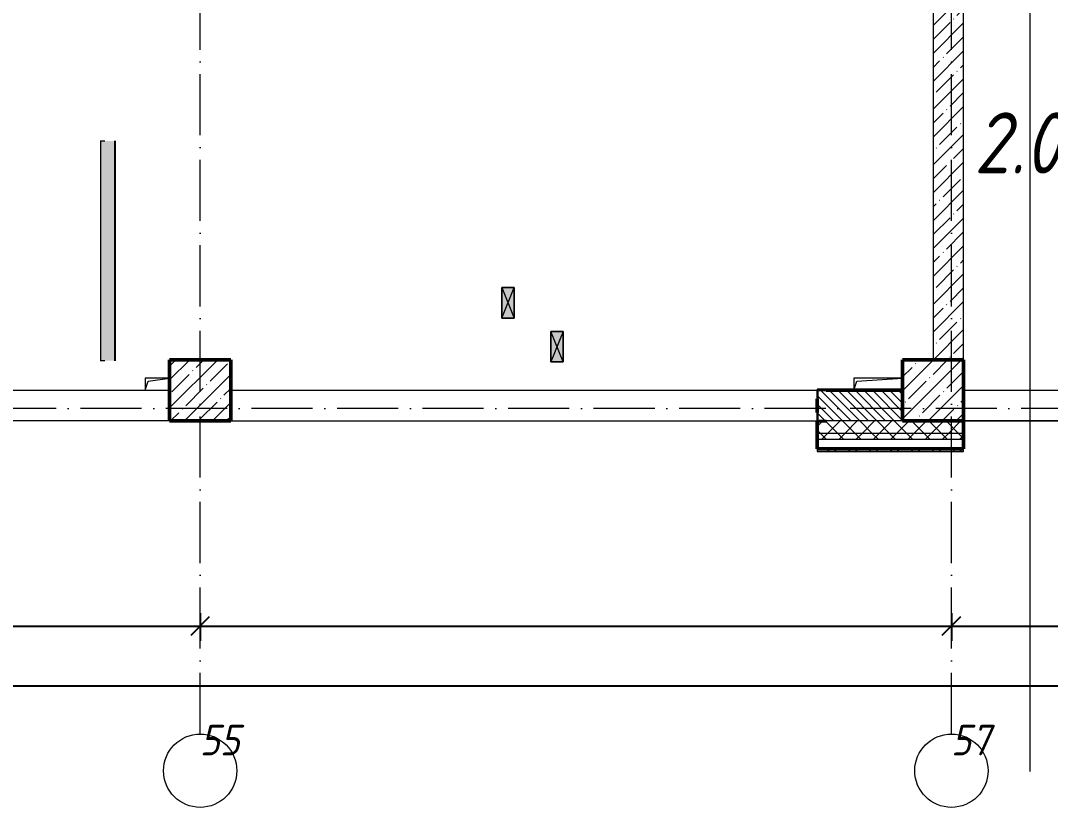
# Model space of a CAD drawing. Header units: millimetres. Extents: x -401725 to 250493, y 305116 to 802890.
# Drawn here: x 58021 to 66451, y 305460 to 311900 of the extents above; entities that cross this region are included whole.
import ezdxf

# ---------------------------------------------------------------- set-up
doc = ezdxf.new("R2010")
doc.units = ezdxf.units.MM
doc.linetypes.add('50_200_ШТРИХ_1Т_ш5_п1_п1_', pattern=[700, 500, -100, 0, -100])
for name, color, linetype, lineweight in [('A-____-____-DIMS', 7, 'Continuous', 9), ('A-DETL-GENF-OTLN', 7, 'Continuous', 9), ('A-GENM-____-MCUT', 7, 'Continuous', 25), ('A-GENM-____-OTLN', 7, 'Continuous', 9), ('A-GENM-____-OTLN-1', 7, 'Continuous', 25), ('A-GLAZ-____-OTLN', 7, 'Continuous', 9), ('A-WALL-____-MCUT-1', 7, 'Continuous', 9), ('A-WALL-____-MCUT-2', 7, 'Continuous', 50), ('A-WALL-____-MCUT-3', 7, 'Continuous', 9), ('A-WALL-____-OTLN', 7, 'Continuous', 9), ('A-WALL-____-PATT-1', 7, 'Continuous', 9), ('A-WALL-FNSH-MCUT-1', 7, 'Continuous', 9), ('S-COLS-____-MCUT', 7, 'Continuous', 50), ('S-COLS-____-OTLN', 7, 'Continuous', 9), ('S-GRID-____-IDEN', 7, 'Continuous', 9), ('S-GRID-____-OTLN-1', 7, '50_200_ШТРИХ_1Т_ш5_п1_п1_', 9), ('Марки помещений', 7, 'Continuous', 9)]:
    doc.layers.add(name, color=color, linetype=linetype, lineweight=lineweight)
doc.layers.add('A-GLAZ-____-OTLN-1', color=7, linetype='Continuous', lineweight=9, true_color=0xc0c0c0)
doc.layers.add('G-____-____-SYMB-1', color=9, linetype='Continuous', lineweight=9, true_color=0x808080)
doc.styles.add('ISOCPEUR_I', font='isocpeui.ttf', dxfattribs={"width": 0.9, "height": 2.5})
doc.styles.add('ISOCPEUR_I_3', font='isocpeui.ttf', dxfattribs={"width": 0.85, "height": 2.2})
doc.dimstyles.new('ISO-2_5_0_9К_БОЛЬШОЙ_ОСИ', dxfattribs={"dimscale": 304.8, "dimtxt": 248.995294, "dimasz": 0.492126, "dimexe": 0.393701, "dimexo": 0, "dimgap": 0, "dimtad": 1, "dimdec": 0, "dimzin": 0, "dimdsep": 46, "dimtxsty": 'ISOCPEUR_I', "dimblk1": 'OBLIQUE', "dimblk2": 'OBLIQUE', "dimsah": 1, "dimcen": 0.09, "dimdle": 0.393701, "dimazin": 0, "dimtfac": 1, "dimtdec": 4, "dimtix": 1, "dimtmove": 0, "dimatfit": 3, "dimfxl": 1, "dimtvp": 1, "dimtolj": 1, "dimtzin": 0, "dimarcsym": 2})
pattern_1 = [(45, (-15659.08, 310542.9), (-70.71068, 70.71068), []), (135, (-15659.08, 310542.9), (-70.71068, -70.71068), [])]

# ---------------------------------------------------------------- blocks, each defined once
blk = doc.blocks.new('BSC_Колонна _Прямоугольная - 500х500-V57-АР1_План отверстий 2 этажа в осях 1-64_А-ГГ')
at = {"layer": 'S-COLS-____-OTLN'}
h = blk.add_hatch(dxfattribs=at)
h.set_pattern_fill('FP_86', color=256, style=0, pattern_type=2)
h.set_pattern_definition([(45, (-75150, 1668.96), (-114.04925, 114.04925), []), (45, (-75035.95, 1668.96), (-114.04925, 114.04925), [201.613, -40.323, 3.353, -36.97])])
h.paths.add_polyline_path([(-250, -250), (250, -250), (250, 250), (-250, 250)], flags=0)
at = {"layer": 'S-COLS-____-MCUT'}
for p, q in [((250, 250), (-250, 250)), ((-250, 250), (-250, -250)), ((250, -250), (250, 250)), ((-250, -250), (250, -250))]:
    blk.add_line(p, q, dxfattribs=at)
blk = doc.blocks.new('BSC_Колонна _Прямоугольная - 500х500-V93-АР1_План отверстий 2 этажа в осях 1-64_А-ГГ')
at = {"layer": 'S-COLS-____-OTLN'}
h = blk.add_hatch(dxfattribs=at)
h.set_pattern_fill('FP_122', color=256, style=0, pattern_type=2)
h.set_pattern_definition([(45, (-81150, 1668.96), (-114.04925, 114.04925), []), (45, (-81035.95, 1668.96), (-114.04925, 114.04925), [201.613, -40.323, 3.353, -36.97])])
h.paths.add_polyline_path([(-250, -250), (250, -250), (250, 250), (-250, 250)], flags=0)
at = {"layer": 'S-COLS-____-MCUT'}
for p, q in [((250, 250), (-250, 250)), ((-250, 250), (-250, -250)), ((250, -250), (250, 250)), ((-250, -250), (250, -250))]:
    blk.add_line(p, q, dxfattribs=at)
blk = doc.blocks.new('Фахверк_СКБ_Уголок - 250_2700-27497298-АР1_План отверстий 2 этажа в осях 1-64_А-ГГ')
at = {"layer": 'A-GENM-____-MCUT'}
for p, q in [((200, 181), (125, 181)), ((125, 181), (125, 106)), ((131, 106), (131, 175)), ((131, 175), (200, 175)), ((200, 175), (200, 181)), ((125, 106), (131, 106)), ((131, -6), (125, -6)), ((125, -6), (125, -81)), ((125, -81), (200, -81)), ((131, -75), (131, -6)), ((200, -75), (131, -75)), ((200, -81), (200, -75))]:
    blk.add_line(p, q, dxfattribs=at)
blk = doc.blocks.new('AR_Отверстие прямоугольное _в стене_ - AR_Отверстие прямоугольное _в стене__ВК-32404655-АР1_План отверстий 2 этажа в осях 1-64_А-ГГ')
at = {"layer": 'A-GLAZ-____-OTLN'}
blk.add_hatch(color=256, dxfattribs=at).paths.add_polyline_path([(125, 50), (-125, 50), (-125, -50), (125, -50)], flags=0)
at = {"layer": 'A-DETL-GENF-OTLN'}
for p, q in [((-125, -50), (-125, 50)), ((-125, 50), (125, 50)), ((125, 50), (-125, -50)), ((-125, 50), (125, -50)), ((125, 50), (-125, 50)), ((-125, 50), (-125, -50)), ((125, 50), (125, -50)), ((125, -50), (125, 50)), ((125, -50), (-125, -50)), ((-125, -50), (125, -50))]:
    blk.add_line(p, q, dxfattribs=at)
blk = doc.blocks.new('AR_Отверстие прямоугольное _в плите_ - AR_Отверстие прямоугольное _в плите_-V162-АР1_План отверстий 2 этажа в осях 1-64_А-ГГ')
at = {"layer": 'A-GENM-____-OTLN'}
for p, q in [((200, 50), (-200, 50)), ((-200, 50), (-200, -50)), ((-200, -50), (-175, 25)), ((-175, 25), (200, 50))]:
    blk.add_line(p, q, dxfattribs=at)
blk = doc.blocks.new('AR_Отверстие прямоугольное _в плите_ - AR_Отверстие прямоугольное _в плите_-V161-АР1_План отверстий 2 этажа в осях 1-64_А-ГГ')
at = {"layer": 'A-GENM-____-OTLN'}
for p, q in [((100, 50), (-100, 50)), ((-100, 50), (-100, -50)), ((-100, -50), (-75, 25)), ((-75, 25), (100, 50))]:
    blk.add_line(p, q, dxfattribs=at)
blk = doc.blocks.new('Отлив_СКБ - Отлив витража_120_НВФ-31885689-АР1_План отверстий 2 этажа в осях 1-64_А-ГГ')
at = {"layer": 'A-GLAZ-____-OTLN-1'}
for points in [[(1800, 2), (1800, 120), (0, 120), (0, 2), (1103.1, 2)], [(1103.1, 0), (1800, 0), (1800, 2), (0, 2), (0, 0)]]:
    blk.add_hatch(color=256, dxfattribs=at).paths.add_polyline_path(points, flags=0)
at = {"layer": 'A-GLAZ-____-OTLN'}
for p, q in [((0, 83), (0, 120)), ((1800, 120), (0, 120)), ((1800, 120), (1800, 83)), ((0, 2), (1800, 2)), ((1800, 0), (0, 0))]:
    blk.add_line(p, q, dxfattribs=at)
blk = doc.blocks.new('Ось сетки - Круг_Ø6_00__ISO-2_5_0_9K_-25732049-АР1_План отверстий 2 этажа в осях 1-64_А-ГГ')
at = {"layer": 'S-GRID-____-IDEN'}
blk.add_circle((0, 0), 3, dxfattribs=at)
blk = doc.blocks.new('_Oblique')
at = {"color": 0, "linetype": 'ByBlock', "lineweight": -2}
blk.add_line((-0.5, -0.5), (0.5, 0.5), dxfattribs=at)
blk = doc.blocks.new('*D9338')
at = {"layer": 'A-____-____-DIMS', "color": 0, "lineweight": -2, "transparency": 16777216}
for p, q in [((56490.9, 307050.4), (56490.9, 306824.4)), ((59490.9, 307050.4), (59490.9, 306824.4)), ((56370.9, 306944.4), (59610.9, 306944.4))]:
    blk.add_line(p, q, dxfattribs=at)
at = {"layer": 'Defpoints', "color": 0, "transparency": 16777216}
for p in [(56490.9, 307050.4), (59490.9, 307050.4), (59490.9, 306944.4)]:
    blk.add_point(p, dxfattribs=at)
at = {"layer": 'A-____-____-DIMS', "color": 0, "lineweight": -2, "transparency": 16777216, "xscale": 150, "yscale": 150, "zscale": 150, "rotation": 180}
blk.add_blockref('_Oblique', (56490.9, 306944.4), dxfattribs=at)
at = {"layer": 'A-____-____-DIMS', "color": 0, "lineweight": -2, "transparency": 16777216, "xscale": 150, "yscale": 150, "zscale": 150}
blk.add_blockref('_Oblique', (59490.9, 306944.4), dxfattribs=at)
at = {"layer": 'A-____-____-DIMS', "color": 0, "transparency": 16777216, "insert": (57990.9, 306945.6), "char_height": 2.5, "width": 758.478, "attachment_point": 5, "style": 'ISOCPEUR_I'}
blk.add_mtext('\\A1;3000', dxfattribs=at)
blk = doc.blocks.new('*D9339')
at = {"layer": 'A-____-____-DIMS', "color": 0, "lineweight": -2, "transparency": 16777216}
for p, q in [((59490.9, 307050.4), (59490.9, 306824.4)), ((65640.9, 307050.4), (65640.9, 306824.4)), ((59370.9, 306944.4), (65760.9, 306944.4))]:
    blk.add_line(p, q, dxfattribs=at)
at = {"layer": 'Defpoints', "color": 0, "transparency": 16777216}
for p in [(59490.9, 307050.4), (65640.9, 307050.4), (65640.9, 306944.4)]:
    blk.add_point(p, dxfattribs=at)
at = {"layer": 'A-____-____-DIMS', "color": 0, "lineweight": -2, "transparency": 16777216, "xscale": 150, "yscale": 150, "zscale": 150, "rotation": 180}
blk.add_blockref('_Oblique', (59490.9, 306944.4), dxfattribs=at)
at = {"layer": 'A-____-____-DIMS', "color": 0, "lineweight": -2, "transparency": 16777216, "xscale": 150, "yscale": 150, "zscale": 150}
blk.add_blockref('_Oblique', (65640.9, 306944.4), dxfattribs=at)
at = {"layer": 'A-____-____-DIMS', "color": 0, "transparency": 16777216, "insert": (62565.9, 306945.6), "char_height": 2.5, "width": 701.018, "attachment_point": 5, "style": 'ISOCPEUR_I'}
blk.add_mtext('\\A1;6150', dxfattribs=at)
blk = doc.blocks.new('*D9340')
at = {"layer": 'A-____-____-DIMS', "color": 0, "lineweight": -2, "transparency": 16777216}
for p, q in [((65640.9, 307050.4), (65640.9, 306824.4)), ((68040.9, 307050.4), (68040.9, 306824.4)), ((65520.9, 306944.4), (68160.9, 306944.4))]:
    blk.add_line(p, q, dxfattribs=at)
at = {"layer": 'Defpoints', "color": 0, "transparency": 16777216}
for p in [(65640.9, 307050.4), (68040.9, 307050.4), (68040.9, 306944.4)]:
    blk.add_point(p, dxfattribs=at)
at = {"layer": 'A-____-____-DIMS', "color": 0, "lineweight": -2, "transparency": 16777216, "xscale": 150, "yscale": 150, "zscale": 150, "rotation": 180}
blk.add_blockref('_Oblique', (65640.9, 306944.4), dxfattribs=at)
at = {"layer": 'A-____-____-DIMS', "color": 0, "lineweight": -2, "transparency": 16777216, "xscale": 150, "yscale": 150, "zscale": 150}
blk.add_blockref('_Oblique', (68040.9, 306944.4), dxfattribs=at)
at = {"layer": 'A-____-____-DIMS', "color": 0, "transparency": 16777216, "insert": (66840.9, 306945.6), "char_height": 2.5, "width": 781.462, "attachment_point": 5, "style": 'ISOCPEUR_I'}
blk.add_mtext('\\A1;2400', dxfattribs=at)
blk = doc.blocks.new('*D9380')
at = {"layer": 'A-____-____-DIMS', "color": 0, "lineweight": -2, "transparency": 16777216}
for p, q in [((-18009.1, 306562.2), (-18009.1, 306336.2)), ((85490.9, 306562.2), (85490.9, 306336.2)), ((-18129.1, 306456.2), (85610.9, 306456.2))]:
    blk.add_line(p, q, dxfattribs=at)
at = {"layer": 'Defpoints', "color": 0, "transparency": 16777216}
for p in [(-18009.1, 306562.2), (85490.9, 306562.2), (85490.9, 306456.2)]:
    blk.add_point(p, dxfattribs=at)
at = {"layer": 'A-____-____-DIMS', "color": 0, "lineweight": -2, "transparency": 16777216, "xscale": 150, "yscale": 150, "zscale": 150, "rotation": 180}
blk.add_blockref('_Oblique', (-18009.1, 306456.2), dxfattribs=at)
at = {"layer": 'A-____-____-DIMS', "color": 0, "lineweight": -2, "transparency": 16777216, "xscale": 150, "yscale": 150, "zscale": 150}
blk.add_blockref('_Oblique', (85490.9, 306456.2), dxfattribs=at)
at = {"layer": 'A-____-____-DIMS', "color": 0, "transparency": 16777216, "insert": (33740.9, 306457.4), "char_height": 2.5, "width": 1080.257, "attachment_point": 5, "style": 'ISOCPEUR_I'}
blk.add_mtext('\\A1;103500', dxfattribs=at)

msp = doc.modelspace()

# ---------------------------------------------------------------- hatches: boundary and pattern name
at = {"layer": 'A-WALL-____-PATT-1'}
h = msp.add_hatch(dxfattribs=at)
h.set_pattern_fill('FP_25', color=256, style=0, pattern_type=2)
h.set_pattern_definition([(45, (-15659.08, 310542.9), (-114.04925, 114.04925), []), (45, (-15545.03, 310542.9), (-114.04925, 114.04925), [201.612, -40.322, 3.353, -36.97])])
h.paths.add_polyline_path([(65490.9187, 309123.9433), (65740.9187, 309123.9433), (65740.9187, 316623.9433), (65490.9187, 316623.9433), (65490.9187, 311278.8098)], flags=0)
h = msp.add_hatch(dxfattribs=at)
h.set_pattern_fill('FP_6', color=256, style=0, pattern_type=2)
h.set_pattern_definition([(135, (-15659.08, 310542.9), (-35.35534, -35.35534), [])])
h.paths.add_polyline_path([(65240.9187, 308623.9433), (65240.9187, 308873.9433), (64546.9187, 308873.9433), (64546.9187, 308804.9433), (64540.9187, 308804.9433), (64540.9187, 308692.9433), (64546.9187, 308692.9433), (64546.9187, 308623.9433), (64615.9187, 308623.9433)], flags=0)
h = msp.add_hatch(dxfattribs=at)
h.set_pattern_fill('FP_1', color=256, style=0, pattern_type=2)
h.set_pattern_definition(pattern_1)
h.paths.add_polyline_path([(85590.9187, 308523.9433), (85590.9187, 308623.9433), (76565.9187, 308623.9433), (76565.9187, 308617.9433), (76490.9187, 308617.9433), (76490.9187, 308523.9433), (85090.9187, 308523.9433)], flags=0)
h.paths.add_polyline_path([(74690.9187, 308523.9433), (74690.9187, 308617.9433), (74615.9187, 308617.9433), (74615.9187, 308623.9433), (66740.9187, 308623.9433), (66740.9187, 308523.9433), (74467.9078, 308523.9433)], flags=0)
h.paths.add_polyline_path([(65240.9187, 308523.9433), (65740.9187, 308523.9433), (65740.9187, 308623.9433), (64615.9187, 308623.9433), (64615.9187, 308617.9433), (64540.9187, 308617.9433), (64540.9187, 308523.9433), (64615.9187, 308523.9433)], flags=0)
h.paths.add_polyline_path([(55340.9187, 308523.9433), (56740.9187, 308523.9433), (56740.9187, 308623.9433), (55415.9187, 308623.9433), (55415.9187, 308617.9433), (55340.9187, 308617.9433)], flags=0)
h.paths.add_polyline_path([(53190.9187, 308523.9433), (53540.9187, 308523.9433), (53540.9187, 308617.9433), (53465.9187, 308617.9433), (53465.9187, 308623.9433), (52415.9187, 308623.9433), (52415.9187, 308617.9433), (52340.9187, 308617.9433), (52340.9187, 308523.9433), (52690.9187, 308523.9433)], flags=0)
h.paths.add_polyline_path([(50540.6156, 308523.9433), (50540.6156, 308617.9433), (50465.9187, 308617.9433), (50465.9187, 308623.9433), (49415.9187, 308623.9433), (49415.9187, 308617.9433), (49340.9187, 308617.9433), (49340.9187, 308523.9433), (49723.4078, 308523.9433)], flags=0)
h.paths.add_polyline_path([(47540.9187, 308523.9433), (47540.9187, 308617.9433), (47465.9187, 308617.9433), (47465.9187, 308623.9433), (46415.9187, 308623.9433), (46415.9187, 308617.9433), (46340.9187, 308617.9433), (46340.9187, 308523.9433), (47072.2113, 308523.9433)], flags=0)
h.paths.add_polyline_path([(43690.9187, 308523.9433), (44540.9187, 308523.9433), (44540.9187, 308617.9433), (44465.9187, 308617.9433), (44465.9187, 308623.9433), (43415.9187, 308623.9433), (43415.9187, 308617.9433), (43340.9187, 308617.9433), (43340.9083, 308523.9433), (43537.2827, 308523.9433)], flags=0)
h.paths.add_polyline_path([(38234.8899, 308523.9433), (38540.9083, 308523.9433), (38540.9083, 308617.9433), (38465.9187, 308617.9433), (38465.9187, 308623.9433), (37415.9187, 308623.9433), (37415.9187, 308617.9433), (37340.9187, 308617.9433), (37340.9135, 308523.9433), (38190.9187, 308523.9433)], flags=0)
h.paths.add_polyline_path([(34340.9187, 308523.9433), (35540.9135, 308523.9433), (35540.9135, 308617.9433), (35465.9187, 308617.9433), (35465.9187, 308623.9433), (34415.9187, 308623.9433), (34415.9187, 308617.9433), (34340.9187, 308617.9433)], flags=0)
h.paths.add_polyline_path([(32048.7649, 308523.9433), (32540.9187, 308523.9433), (32540.9187, 308617.9433), (32465.9187, 308617.9433), (32465.9187, 308623.9433), (31415.9187, 308623.9433), (31415.9187, 308617.9433), (31340.9187, 308617.9433), (31340.9187, 308523.9433), (31415.9187, 308523.9433)], flags=0)
h.paths.add_polyline_path([(29397.5685, 308523.9433), (29540.9187, 308523.9433), (29540.9187, 308617.9433), (29465.9187, 308617.9433), (29465.9187, 308623.9433), (28415.9187, 308623.9433), (28415.9187, 308617.9433), (28340.9187, 308617.9433), (28340.9187, 308523.9433), (29190.9187, 308523.9433)], flags=0)
h.paths.add_polyline_path([(26540.9187, 308523.9433), (26540.9187, 308617.9433), (26465.9187, 308617.9433), (26465.9187, 308623.9433), (25415.9187, 308623.9433), (25415.9187, 308617.9433), (25340.9187, 308617.9433), (25340.9187, 308523.9433), (26465.9187, 308523.9433)], flags=0)
h.paths.add_polyline_path([(23540.9187, 308523.9433), (23540.9187, 308617.9433), (23465.9187, 308618.5861), (23465.9187, 308623.9433), (22140.9187, 308623.9433), (22140.9187, 308523.9433), (23534.9187, 308523.9433)], flags=0)
h.paths.add_polyline_path([(19140.9187, 308523.9433), (20340.9187, 308523.9433), (20340.9187, 308617.9433), (20265.9187, 308617.9433), (20265.9187, 308623.9433), (19140.9187, 308623.9433)], flags=0)
h.paths.add_polyline_path([(17334.9187, 308523.9433), (17340.9187, 308523.9433), (17340.9187, 308617.9433), (17265.9187, 308617.9433), (17265.9187, 308623.9433), (16215.9187, 308623.9433), (16215.9187, 308617.9433), (16140.9187, 308617.9433), (16141.5863, 308523.9433), (17265.9187, 308523.9433)], flags=0)
h.paths.add_polyline_path([(14265.9187, 308523.9433), (14340.9187, 308523.9433), (14340.9187, 308617.9433), (14265.9187, 308617.9433), (14265.9187, 308623.9433), (13140.9187, 308623.9433), (13140.9187, 308523.9433), (13640.9187, 308523.9433)], flags=0)
h.paths.add_polyline_path([(10640.9187, 308523.9433), (11340.9187, 308523.9433), (11340.9187, 308617.9433), (11265.9187, 308617.9433), (11265.9187, 308623.9433), (10140.9187, 308623.9433), (10140.9187, 308523.9433)], flags=0)
h.paths.add_polyline_path([(8340.9187, 308523.9433), (8340.9187, 308617.9433), (8265.9187, 308617.9433), (8265.9187, 308623.9433), (7215.9187, 308623.9433), (7215.9187, 308617.9433), (7140.9187, 308617.9433), (7140.9187, 308523.9433), (7304.2649, 308523.9433)], flags=0)
h.paths.add_polyline_path([(5265.9187, 308523.9433), (5340.9187, 308523.9433), (5340.9187, 308617.9433), (5265.9187, 308617.9433), (5265.9187, 308623.9433), (4140.9187, 308623.9433), (4140.9187, 308523.9433), (4653.0684, 308523.9433)], flags=0)
h.paths.add_polyline_path([(1140.9187, 308523.9433), (2340.9187, 308523.9433), (2340.9187, 308617.9433), (2265.9187, 308617.9433), (2265.9187, 308623.9433), (1140.9187, 308623.9433)], flags=0)
h.paths.add_polyline_path([(-659.0813, 308523.9433), (-659.0813, 308617.9433), (-734.0813, 308617.9433), (-734.0813, 308623.9433), (-1784.0813, 308623.9433), (-1784.0813, 308617.9433), (-1859.0813, 308617.9433), (-1859.0813, 308523.9433), (-759.0813, 308523.9433)], flags=0)
h.paths.add_polyline_path([(-2859.0813, 308523.9433), (-2859.0813, 308617.9433), (-2934.0813, 308617.9433), (-2934.0813, 308623.9433), (-8184.0813, 308623.9433), (-8184.0813, 308617.9433), (-8259.0813, 308617.9433), (-8259.0813, 308523.9433), (-3300.5209, 308523.9433)], flags=0)
h.paths.add_polyline_path([(-10359.0813, 308523.9433), (-9259.0813, 308523.9433), (-9259.0813, 308617.9433), (-9334.0813, 308617.9433), (-9334.0813, 308623.9433), (-18109.0813, 308623.9433), (-18109.0813, 308523.9433), (-10370.378, 308523.9433)], flags=0)
h = msp.add_hatch(dxfattribs=at)
h.set_pattern_fill('FP_1', color=256, style=0, pattern_type=2)
h.set_pattern_definition(pattern_1)
h.paths.add_polyline_path([(85590.9187, 308473.9433), (85690.9187, 308473.9433), (85690.9187, 308523.9433), (76490.9187, 308523.9433), (76490.9187, 308473.9433), (85072.6935, 308473.9433)], flags=0)
h.paths.add_polyline_path([(73584.1756, 308473.9433), (74690.9187, 308473.9433), (74690.9187, 308523.9433), (66740.9187, 308523.9433), (66740.9187, 308473.9433), (72700.4435, 308473.9433)], flags=0)
h.paths.add_polyline_path([(64540.9187, 308473.9433), (65740.9187, 308473.9433), (65740.9187, 308523.9433), (64540.9187, 308523.9433)], flags=0)
h.paths.add_polyline_path([(56740.9187, 308473.9433), (56740.9187, 308523.9433), (55340.9187, 308523.9433), (55340.9187, 308473.9433), (55909.5328, 308473.9433)], flags=0)
h.paths.add_polyline_path([(53540.9187, 308473.9433), (53540.9187, 308523.9433), (52340.9187, 308523.9433), (52340.9187, 308473.9433), (53258.3363, 308473.9433)], flags=0)
h.paths.add_polyline_path([(49723.4078, 308473.9433), (50540.6156, 308473.9433), (50540.6156, 308523.9433), (49340.9187, 308523.9433), (49340.9187, 308473.9433)], flags=0)
h.paths.add_polyline_path([(47540.9187, 308473.9433), (47540.9187, 308523.9433), (46340.9187, 308523.9433), (46340.9187, 308473.9433), (47072.2113, 308473.9433)], flags=0)
h.paths.add_polyline_path([(44421.0149, 308473.9433), (44540.9187, 308473.9433), (44540.9187, 308523.9433), (43340.9083, 308523.9433), (43340.9083, 308473.9433), (43537.2827, 308473.9433)], flags=0)
h.paths.add_polyline_path([(38540.9083, 308473.9433), (38540.9083, 308523.9433), (37340.9135, 308523.9433), (37340.9135, 308473.9433), (38234.8899, 308473.9433)], flags=0)
h.paths.add_polyline_path([(35540.9135, 308473.9433), (35540.9135, 308523.9433), (34340.9187, 308523.9433), (34340.9187, 308473.9433), (34699.9613, 308473.9433)], flags=0)
h.paths.add_polyline_path([(31340.9187, 308473.9433), (32540.9187, 308473.9433), (32540.9187, 308523.9433), (31340.9187, 308523.9433)], flags=0)
h.paths.add_polyline_path([(29397.5685, 308473.9433), (29540.9187, 308473.9433), (29540.9187, 308523.9433), (28340.9187, 308523.9433), (28340.9187, 308473.9433), (28513.8363, 308473.9433)], flags=0)
h.paths.add_polyline_path([(26540.9187, 308473.9433), (26540.9187, 308523.9433), (25340.9187, 308523.9433), (25340.9187, 308473.9433), (25862.6399, 308473.9433)], flags=0)
h.paths.add_polyline_path([(23211.4434, 308473.9433), (23540.9187, 308473.9433), (23540.9187, 308523.9433), (22140.9187, 308523.9433), (22140.9187, 308473.9433), (22327.7113, 308473.9433)], flags=0)
h.paths.add_polyline_path([(20340.9187, 308473.9433), (20340.9187, 308523.9433), (19140.9187, 308523.9433), (19140.9187, 308473.9433), (19676.5149, 308473.9433)], flags=0)
h.paths.add_polyline_path([(17340.9187, 308473.9433), (17340.9187, 308523.9433), (16140.9187, 308523.9433), (16141.5863, 308473.9433)], flags=0)
h.paths.add_polyline_path([(14340.9187, 308473.9433), (14340.9187, 308523.9433), (13140.9187, 308523.9433), (13140.9187, 308473.9433)], flags=0)
h.paths.add_polyline_path([(10140.9187, 308473.9433), (11340.9187, 308473.9433), (11340.9187, 308523.9433), (10140.9187, 308523.9433)], flags=0)
h.paths.add_polyline_path([(8340.9187, 308473.9433), (8340.9187, 308523.9433), (7140.9187, 308523.9433), (7140.9187, 308473.9433), (7304.2649, 308473.9433)], flags=0)
h.paths.add_polyline_path([(5340.9187, 308473.9433), (5340.9187, 308523.9433), (4140.9187, 308523.9433), (4140.9187, 308473.9433), (4653.0684, 308473.9433)], flags=0)
h.paths.add_polyline_path([(2340.9187, 308473.9433), (2340.9187, 308523.9433), (1140.9187, 308523.9433), (1140.9187, 308473.9433), (2001.872, 308473.9433)], flags=0)
h.paths.add_polyline_path([(-659.0813, 308473.9433), (-659.0813, 308523.9433), (-1859.0813, 308523.9433), (-1859.0813, 308473.9433), (-1533.0566, 308473.9433)], flags=0)
h.paths.add_polyline_path([(-2859.0813, 308473.9433), (-2859.0813, 308523.9433), (-8259.0813, 308523.9433), (-8259.0813, 308473.9433), (-3300.5209, 308473.9433)], flags=0)
h.paths.add_polyline_path([(-9259.0813, 308473.9433), (-9259.0813, 308523.9433), (-18209.0813, 308523.9433), (-18209.0813, 308473.9433), (-10370.378, 308473.9433)], flags=0)
h = msp.add_hatch(dxfattribs=at)
h.set_pattern_fill('FP_3', color=256, style=0, pattern_type=2)
h.set_pattern_definition([(45, (-15659.08, 310542.9), (-85.53659, 85.53659), []), (45, (-15602.06, 310542.9), (-85.53659, 85.53659), [])])
h.paths.add_polyline_path([(85820.9187, 308373.9433), (85820.9187, 308393.9433), (76490.9187, 308393.9433), (76490.9187, 308373.9433), (85072.6935, 308373.9433)], flags=0)
h.paths.add_polyline_path([(74690.9187, 308373.9433), (74690.9187, 308393.9433), (66740.9187, 308393.9433), (66740.9187, 308373.9433), (74467.9078, 308373.9433)], flags=0)
h.paths.add_polyline_path([(64540.9187, 308373.9433), (65740.9187, 308373.9433), (65740.9187, 308393.9433), (64540.9187, 308393.9433)], flags=0)
h.paths.add_polyline_path([(56740.9187, 308373.9433), (56740.9187, 308393.9433), (56225.9187, 308393.9433), (56225.9187, 308373.9433)], flags=0)

# ---------------------------------------------------------------- linework, layer by layer
at = {"layer": 'A-WALL-____-MCUT-1'}
for p, q in [((65490.9187, 316623.9433), (65490.9187, 309123.9433)), ((65740.9187, 309123.9433), (65740.9187, 316373.9433))]:
    msp.add_line(p, q, dxfattribs=at)
at = {"layer": 'A-WALL-____-MCUT-2'}
for p, q in [((64540.9187, 308804.9433), (64540.9187, 308692.9433)), ((65240.9187, 308873.9433), (64615.9187, 308873.9433)), ((64540.9187, 308617.9433), (64540.9187, 308393.9433)), ((65740.9187, 308393.9433), (65740.9187, 308623.9433)), ((64540.9187, 308393.9433), (65740.9187, 308393.9433))]:
    msp.add_line(p, q, dxfattribs=at)
at = {"layer": 'A-WALL-____-MCUT-3'}
for p, q in [((65240.9187, 308623.9433), (64615.9187, 308623.9433)), ((64540.9187, 308523.9433), (65740.9187, 308523.9433)), ((64540.9187, 308473.9433), (65740.9187, 308473.9433))]:
    msp.add_line(p, q, dxfattribs=at)
at = {"layer": 'A-WALL-____-OTLN'}
for p, q in [((56740.9187, 308873.9433), (59240.9187, 308873.9433)), ((59740.9187, 308873.9433), (64540.9187, 308873.9433)), ((65740.9187, 308873.9433), (66740.9187, 308873.9433)), ((59240.9187, 308623.9433), (56740.9187, 308623.9433)), ((59740.9187, 308623.9433), (64540.9187, 308623.9433)), ((65740.9187, 308623.9433), (66740.9187, 308623.9433)), ((66740.9187, 308623.9433), (65740.9187, 308623.9433))]:
    msp.add_line(p, q, dxfattribs=at)
at = {"layer": 'A-WALL-FNSH-MCUT-1'}
for p, q in [((64540.9187, 308393.9433), (64540.9187, 308373.9433)), ((65740.9187, 308373.9433), (65740.9187, 308393.9433)), ((64540.9187, 308373.9433), (65740.9187, 308373.9433))]:
    msp.add_line(p, q, dxfattribs=at)
at = {"layer": 'G-____-____-SYMB-1'}
msp.add_line((66283.9165, 355949.2275), (66283.9165, 305754.4434), dxfattribs=at)
at = {"layer": 'S-GRID-____-OTLN-1'}
for p, q in [((59490.9187, 306060.2949), (59490.9187, 320693.4406)), ((65640.9187, 306060.2949), (65640.9187, 317077.9172)), ((88415.3253, 308723.9433), (-20327.8515, 308723.9433))]:
    msp.add_line(p, q, dxfattribs=at)

# ---------------------------------------------------------------- block references
at = {"layer": 'A-GENM-____-OTLN'}
for name, p in [('AR_Отверстие прямоугольное _в плите_ - AR_Отверстие прямоугольное _в плите_-V161-АР1_План отверстий 2 этажа в осях 1-64_А-ГГ', (59140.9187, 308923.9433)), ('AR_Отверстие прямоугольное _в плите_ - AR_Отверстие прямоугольное _в плите_-V162-АР1_План отверстий 2 этажа в осях 1-64_А-ГГ', (65040.9187, 308923.9433))]:
    msp.add_blockref(name, p, dxfattribs=at)
at = {"layer": 'A-GENM-____-OTLN-1'}
msp.add_blockref('Фахверк_СКБ_Уголок - 250_2700-27497298-АР1_План отверстий 2 этажа в осях 1-64_А-ГГ', (64415.9187, 308698.9433), dxfattribs=at)
at = {"layer": 'A-GLAZ-____-OTLN'}
for name, p, rotation in [('Отлив_СКБ - Отлив витража_120_НВФ-31885689-АР1_План отверстий 2 этажа в осях 1-64_А-ГГ', (58794.4337, 309115.553), 90), ('AR_Отверстие прямоугольное _в стене_ - AR_Отверстие прямоугольное _в стене__ВК-32404655-АР1_План отверстий 2 этажа в осях 1-64_А-ГГ', (62011.4337, 309590.553), 89.99999999999984), ('AR_Отверстие прямоугольное _в стене_ - AR_Отверстие прямоугольное _в стене__ВК-32404655-АР1_План отверстий 2 этажа в осях 1-64_А-ГГ', (62411.4337, 309230.553), 269.9999999999998)]:
    msp.add_blockref(name, p, dxfattribs=dict(at, rotation=rotation))
at = {"layer": 'S-COLS-____-OTLN'}
for name, p in [('BSC_Колонна _Прямоугольная - 500х500-V57-АР1_План отверстий 2 этажа в осях 1-64_А-ГГ', (59490.9187, 308873.9433)), ('BSC_Колонна _Прямоугольная - 500х500-V93-АР1_План отверстий 2 этажа в осях 1-64_А-ГГ', (65490.9187, 308873.9433))]:
    msp.add_blockref(name, p, dxfattribs=at)
at = {"layer": 'S-GRID-____-IDEN', "xscale": 99.99999999999993, "yscale": 99.99999999999993, "zscale": 99.99999999999993}
for p in [(59490.9187, 305760.2949), (65640.9187, 305760.2949)]:
    msp.add_blockref('Ось сетки - Круг_Ø6_00__ISO-2_5_0_9K_-25732049-АР1_План отверстий 2 этажа в осях 1-64_А-ГГ', p, dxfattribs=at)

# ---------------------------------------------------------------- texts
at = {"layer": 'S-GRID-____-IDEN', "char_height": 250, "width": 404.0505, "attachment_point": 1, "style": 'ISOCPEUR_I'}
for s, insert in [('55', (59487.6555, 306136.3233)), ('57', (65637.6555, 306136.3233))]:
    msp.add_mtext(s, dxfattribs=dict(at, insert=insert))
at = {"layer": 'Марки помещений', "insert": (65826.6239, 311148.6223), "char_height": 500, "width": 849.78875, "attachment_point": 1, "style": 'ISOCPEUR_I_3'}
msp.add_mtext('2.044', dxfattribs=at)

# ---------------------------------------------------------------- dimensions: what is measured, and where the dimension line sits
at = {"layer": 'A-____-____-DIMS'}
for base, p1, p2, override, picture, middle in [((59490.9187, 306944.3783), (56490.9187, 307050.4444), (59490.9187, 307050.4444), {"dimpost": '<>', "dimfxl": 3000}, '*D9338', (57990.9187, 306945.6283)), ((65640.9187, 306944.3783), (59490.9187, 307050.4444), (65640.9187, 307050.4444), {"dimpost": '<>', "dimfxl": 6150}, '*D9339', (62565.9187, 306945.6283)), ((68040.9187, 306944.3783), (65640.9187, 307050.4444), (68040.9187, 307050.4444), {"dimpost": '<>', "dimfxl": 2400}, '*D9340', (66840.9187, 306945.6283)), ((85490.9187, 306456.1712), (-18009.0813, 306562.2373), (85490.9187, 306562.2373), {"dimpost": '<>', "dimfxl": 103500}, '*D9380', (33740.9187, 306457.4212))]:
    dim = msp.add_linear_dim(base=base, p1=p1, p2=p2, dimstyle='ISO-2_5_0_9К_БОЛЬШОЙ_ОСИ', override=override, dxfattribs=at)
    dim.commit()
    dim.dimension.update_dxf_attribs({"geometry": picture, "text_midpoint": middle})

doc.saveas('drawing.dxf')
